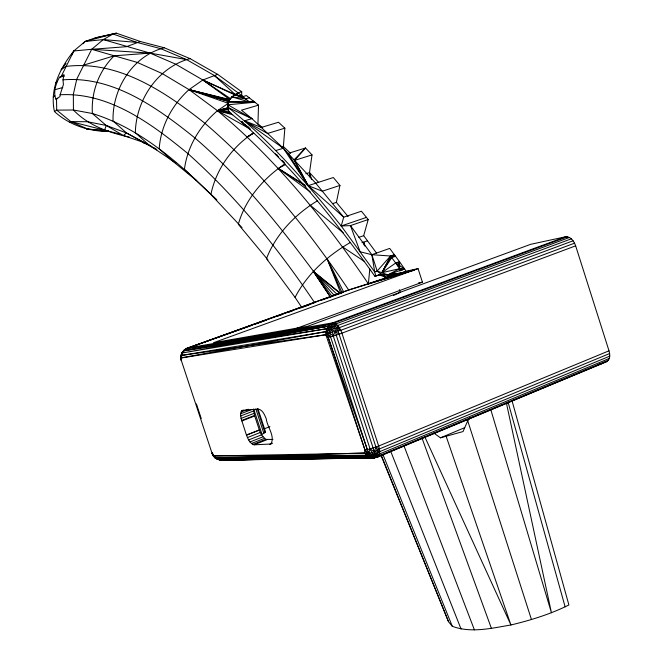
<?xml version="1.0" encoding="UTF-8"?>
<svg xmlns="http://www.w3.org/2000/svg" width="663" height="663" viewBox="0 0 663 663"><rect width="100%" height="100%" fill="white"/><g stroke="black" fill="none" stroke-linecap="round" stroke-linejoin="round"><path stroke-width="0.99" d="M249.976 129.061L228.602 111.583C224.707 102.069 232.829 93.698 241.722 91.801L241.688 95.53L243.653 97.105M216.826 200.019L184.43 169.297C187.347 146.332 200.06 125.655 217.439 110.688L227.857 108.168L227.873 104.779L254.865 102.243L249.661 102.069L231.702 96.806L231.395 97.668L231.702 96.806L245.65 98.862L249.263 97.809L258.512 105.144L257.948 123.931L262.689 127.76M228.602 111.583L228.652 107.845L227.873 104.779L251.923 118.619L283.316 148.23L315.762 183.228L343.699 217.191L341.213 225.984L374.703 271.929L375.871 276.131L381.134 274.233L394.609 275.327L414.209 270.015C402.59 272.045 390.416 276.363 378.656 274.714L381.134 274.233L380.678 275.394L386.554 277.54L414.209 270.015L401.049 273.032L348.697 289.996L187.496 348.058C182.615 349.807 179.565 355.351 181.281 360.365L212.127 453.509C213.469 457.636 217.787 460.321 222.055 460.089L373.841 458.017L377.869 456.948L607.159 361.41C610.474 359.006 610.043 354.299 609.007 350.818L575.65 245.849C574.191 241.556 570.835 236.343 565.696 236.757L530.69 244.307L307.922 326.213L213.511 342.713L418.055 268.623L422.422 282.165L294.09 329.262M109.312 131.44C89.232 131.597 69.441 125.241 54.457 111.55C49.46 89.24 60.134 67.875 73.842 50.943L91.685 49.311L137.291 62.413L162.269 73.601L189.038 89.629L217.439 110.688L227.848 107.878L228.147 101.887L249.661 102.069L253.283 101.008M216.138 199.265L196.281 180.377L171.684 160.305L159.203 148.752C160.761 125.97 172.165 104.779 189.038 89.629L229.423 100.138L229.439 99.185L230.691 98.505L231.702 96.806M376.609 253.2L363.689 235.672L368.205 219.552L361.426 211.207L343.699 217.191L308.204 185.657L283.316 148.23L244.581 120.807L251.923 118.619L228.652 107.845C271.391 141.816 307.284 183.452 341.213 225.984L350.445 225.611L371.86 254.7L374.703 271.929L377.156 271.051L387.855 274.863L400.833 273.106L414.209 270.015L348.697 289.996L186.618 348.547L182.068 352.434L181.281 360.365L180.775 357.175L182.366 352.973L184.115 350.023L187.496 348.058L332.644 322.848C337.807 323.212 340.285 328.981 341.917 333.191L378.672 446.025C379.601 449.489 380.835 454.13 377.869 456.948L373.841 458.017L368.57 456.94L364.973 450.011L325.848 334.724C325.417 329.876 327.978 324.679 332.644 322.848L565.696 236.757M227.848 107.878L228.147 101.887L254.865 102.243M227.865 107.597L228.113 104.025L229.439 99.185L230.517 98.688L202.845 79.999L175.554 64.112L150.087 53.106L103.279 39.589L85.113 41.462L73.842 50.943L71.571 55.311M567.52 236.741L334.21 322.98L331.699 324.688L331.707 329.179L333.29 336.066L370.078 448.917L373.882 456.567L374.993 457.511L377.869 456.948M290.651 153.368L283.391 146.54L284.858 128.183L278.501 122.249L261.288 127.453L244.581 120.807L267.603 133.437L284.858 128.183M369.772 269.17L368.379 283.839L414.209 270.015L387.358 277.59L390.432 276.703M60.101 94.768L59.919 96.632L55.825 99.127C53.131 91.85 55.783 83.82 59.455 77.356L64.004 74.612L62.985 79.833L63.416 84.483L60.101 94.768C109.229 92.041 151.736 123.964 187.82 153.526C236.65 197.035 278.029 248.31 314.486 302.444M387.084 277.698L387.855 274.863L399.673 268.706L404.513 268.855L406.121 271.258L418.055 268.623M181.364 360.523L180.85 357.896L182.068 352.434M310.301 177.618L309.505 172.587L312.024 154.885L305.519 147.99L288.123 153.435L308.204 185.657L322.326 191.201L339.937 185.425L333.34 177.527L308.204 185.657L294.065 159.841L305.519 147.99L294.579 160.396L308.204 185.657M229.191 100.594L229.439 99.185L229.423 100.138M240.594 413.803L241.581 410.911L242.55 410.356L258.189 409.121C262.763 409.717 264.711 415.121 266.269 418.867C267.065 426.74 275.452 436.113 270.902 444.011L254.07 444.823C249.76 443.68 247.937 438.798 246.445 435.044L241.059 418.403L240.594 413.803L251.667 409.527M249.661 102.069L242.774 96.616L235.324 94.577L202.845 79.999L229.804 99.558L189.038 89.629L228.959 101.563L229.439 99.185L229.514 99.989L189.038 89.629L202.845 79.999L217.663 74.355L241.722 91.801M348.108 216.577L336.381 202.364L339.937 185.425M228.785 101.663L229.439 99.185M181.513 359.048L180.775 357.175L181.223 355.658M212.55 452.696L212.127 453.509L215.036 457.768L219.718 459.965L222.055 460.089L371.139 457.868L367.319 449.589L328.218 337.417L325.848 334.724L328.947 327.646L337.666 325.475L571.34 238.829M608.477 360.2L373.841 458.017L219.718 459.965L215.284 457.942L213.295 455.937L368.761 453.127L370.078 448.917L378.672 446.025L609.007 350.818M228.113 104.025L228.345 103.312L189.038 89.629L228.959 101.563M378.921 455.796L376.659 455.506L374.313 451.644L375.938 447.077L338.072 331.119L337.666 325.475M219.718 459.965L374.993 457.511L376.659 455.506L379.418 448.934L609.629 353.536M54.457 111.55L56.728 110.124L73.427 110L92.389 113.514L106.221 125.448L104.257 131.175L108.351 130.918M181.679 354.141L183.634 350.868L330.207 324.174L334.21 322.98M397.676 265.855L399.499 261.653L389.703 248.401L371.86 254.7L360.133 251.791L350.445 225.611L368.205 219.552M469.926 417.781L467.738 420.839L463.023 431.563L440.423 437.837L433.817 433.014M61.427 76.013L73.842 50.943M217.663 74.355L190.057 58.634L164.242 47.769L140.332 41.504L116.315 33.15L113.017 34.012L103.279 39.589L91.685 49.311L76.767 79.121L73.344 94.361L73.427 110C88.287 125.522 108.757 132.583 129.227 137.075M228.345 103.312L217.439 110.688C276.604 159.916 325.293 220.381 368.379 283.839L386.28 277.93L387.855 274.863L404.513 268.855L399.499 261.653L395.687 263.012L381.929 272.659L390.515 256.009L394.319 254.658M182.632 351.912L181.132 354.722L181.546 357.954L325.848 334.724L332.204 332.03L340.774 330.298L574.556 243.18M609.786 356.139L378.208 452.265L374.313 451.644L370.078 448.917L367.319 449.589L330.547 336.837L329.602 333.033L331.707 329.179L339.348 327.663L573.114 240.777M391.013 256.689L381.929 272.659L399.673 268.706L402.93 269.642L404.513 268.855L395.687 263.012L391.692 257.617L394.816 255.338L391.013 256.689L390.515 256.009L371.86 254.7L377.156 271.051L381.134 274.233L374.769 276.164C336.24 221.674 294.215 169.256 244.456 124.528L241.771 121.702M301.947 307.682L295.068 297.389C307.143 273.885 327.688 255.595 350.321 242.484M371.139 457.868L373.882 456.567L375.531 453.848L378.208 452.265L379.551 454.014L609.355 358.426M180.85 357.896L325.923 331.649C330.464 330.812 331.309 325.019 335.942 323.9L569.459 237.47M334.691 328.533L331.541 326.685L328.202 326.204L183.634 350.868L326.751 328.724L328.218 337.417L364.973 450.011L368.761 453.127L371.52 452.63L374.313 451.644L336.232 335.163L334.45 326.005L335.942 323.9L331.699 324.688L328.202 326.204L182.366 352.973L326.751 328.724L328.947 327.646L328.202 326.204L185.383 349.177L330.207 324.174L331.699 324.688M253.647 408.947L262.059 434.48L265.548 431.92L257.841 408.499M66.051 63.515L61.12 69.781L65.927 66.441C118.445 59.811 165.667 92.273 204.826 123.235C260.949 171.087 307.591 229.017 348.697 289.996M238.116 92.845L214.116 75.358L186.56 59.595L150.087 53.106L114.202 55.808C98.92 70.784 91.005 92.207 92.389 113.514C132.36 125.846 166.181 152.1 196.281 180.377M340.774 330.298L337.798 328.218L335.113 331.392L333.29 336.066L328.218 337.417M83.107 43.725L85.113 41.462L95.257 37.874L116.315 33.15M377.156 271.051L390.515 256.009M180.775 357.175L181.339 356.619M387.855 274.863L393.076 275.883L386.28 277.93L383.86 276.023M317.635 200.64C295.35 214.174 275.982 234.031 266.485 258.628L295.068 297.389M69.466 122.431L70.825 121.619L87.524 121.735L106.221 125.448L123.301 135.476L126.525 132.973L151.868 146.573M231.694 97.279L234.859 94.892L242.774 96.616L246.379 95.563L249.263 97.809M164.242 47.769C132.525 55.941 111.972 89.157 113.066 121.031L126.525 132.973L156.841 149.855M379.551 454.014L373.882 456.567L371.123 456.981L215.036 457.768L217.414 459.26L369.888 455.357L375.531 453.848L371.52 452.63M285.024 163.802C263.526 178.19 245.393 199.008 238.324 224.276L267.943 259.913M55.493 82.759L57.2 81.599M53.214 96.972L54.855 95.895M253.299 133.006C232.025 146.987 215.981 169.405 210.892 194.491L242.02 227.666M253.399 133.089L247.274 136.934L253.78 133.164M374.313 451.644L379.418 448.934L375.938 447.077L378.208 452.265M389.778 276.678L385.651 278.17M393.374 295.557L400.195 292.383L399.317 289.673M86.422 129.136L107.29 130.553M285.015 164.772L278.311 168.443L310.276 191.905M217.414 459.26L218.036 458.945L215.898 457.578M399.847 270.91L402.69 269.766L399.673 268.706L395.687 263.012L399.64 267.148L399.673 268.706L400.701 270.231M380.943 455.174L448.52 621.712L452.29 626.286C471.136 633.397 491.797 628.168 510.924 624.977C530.831 620.195 550.555 614.145 568.904 604.963L512.002 400.659M388.344 277.192L387.209 277.582L388.833 277.018M386.032 278.029L387.59 277.358M440.423 437.837L464.664 427.676M190.057 58.634C157.819 67.228 135.882 100.022 135.36 132.683L148.379 144.542L175.877 163.04M140.332 41.504L126.509 46.683L91.685 49.311L150.087 53.106M269.783 444.301L272.592 443.174M252.802 444.492L265.706 439.37L272.949 439.461M254.07 444.823L266.982 439.693M248.625 439.942L261.504 434.853L265.706 439.37M249.992 441.964L262.871 436.867M251.418 443.514L264.305 438.4M246.445 435.044L259.324 429.972M246.487 435.168L259.366 430.096L254.542 415.469L253.531 409.535M264.164 428.886L269.94 426.607M247.415 437.572L260.294 432.491L261.504 434.853M339.149 334.185L333.29 336.066L329.602 333.033L329.072 330.207L331.707 329.179L339.149 334.185L575.65 245.849M240.652 415.974L253.564 410.977M241.059 418.403L253.962 413.397M241.647 420.483L254.542 415.469M241.821 420.972L254.716 415.958M241.581 410.911L243.429 410.198M240.918 412.088L248.31 409.237M387.565 277.474L390.308 276.479M406.121 271.258L401.049 273.032M299.32 308.179L186.618 348.547L251.65 325.4M303.206 306.787L315.837 302.262M320.693 300.521L342.067 292.872L327.008 258.529L343.575 291.861M394.576 255.023L390.772 256.374L381.929 272.659L391.692 257.617L395.496 256.266M255.537 324.025L266.211 320.221M277.855 316.077L282.711 314.353M287.568 312.621L292.416 310.897M300.182 308.138L308.917 305.03M361.923 242.749L367.451 240.826M358.832 237.354L363.689 235.672M341.213 225.984L366.564 217.356M332.669 203.599L336.381 202.364M305.817 173.764L309.505 172.587L318.654 182.433M294.579 160.396L312.024 154.885M275.874 150.542L283.316 148.23M607.159 361.41L376.485 457.337L374.413 457.371M281.502 147.12L283.391 146.54M83.472 65.189L114.202 55.808M258.512 105.144L241.465 110.174L251.923 118.619M414.209 270.015L386.554 277.54M250.44 129.219L217.439 110.688L227.865 107.779M55.825 99.127L57.814 98.58M54.814 89.72L62.778 87.541M59.455 77.356L64.452 76.005M85.113 41.462L113.017 34.012L136.976 42.399L160.811 48.697L186.56 59.595M223.58 459.716L222.055 460.089L275.617 459.136M95.257 37.874L113.017 34.012M418.428 282.96L422.422 282.165M367.319 449.589L364.973 450.011L364.418 452.937L368.57 456.94L217.505 459.194L213.942 455.887L366.249 455.257L215.508 457.801L364.418 452.937L367.227 455.191L371.123 456.981M181.181 355.459L325.923 331.649M325.848 334.724L181.629 355.401M231.412 113.34L217.439 110.688L228.08 109.412L227.873 104.779L228.105 109.635L217.439 110.688L232.713 114.724M62.985 79.833C113.307 75.814 157.496 107.912 194.748 137.829C248.169 183.494 290.585 239.89 331.906 296.286M374.769 276.164L375.871 276.131M312.679 458.473L292.101 458.837L329.354 458.465M341.495 457.959L350.76 457.793M243.851 459.351L267.471 459.136M292.151 458.73L307.574 458.473M341.511 457.918L348.713 457.793M244.009 459.244L252.288 459.127M291.612 458.556L297.828 458.473M341.296 457.843L344.395 457.801M265.415 459.169L268.49 459.127M340.732 458.348L373.841 458.017M103.279 39.589L136.976 42.399M217.439 110.688L229.663 111.881M387.117 277.424L387.847 277.49M104.257 131.175L87.06 128.771L70.825 121.619L56.728 110.124L56.488 98.704M145.263 142.993L123.301 135.476M235.067 94.784L242.774 96.616L238.821 93.342L235.324 94.577L214.116 75.358M119.216 133.885L70.825 121.619M235.282 94.643L242.774 96.616M373.882 456.567L369.888 455.357L366.233 452.953M245.65 98.862L234.859 94.892L202.845 79.999M106.221 125.448L126.525 132.973M148.379 144.542L143.316 142.653L147.087 144.144M368.761 453.127L372.697 454.884M326.867 331.467L329.602 333.033M153.617 147.584L156.228 149.1M305.055 185.085L278.311 168.443L305.85 186.253M278.485 156.94L275.501 154.131L277.225 155.266M399.607 265.606L399.549 263.625L397.593 262.333L399.607 265.606L399.64 267.148M342.622 246.943L364.658 261.612M334.45 326.005L337.798 328.218M275.501 154.131L277.109 155.233M241.92 121.42L244.456 124.528L248.468 127.296M244.456 124.528L249.329 127.926M399.673 268.706L401.753 270.222M213.295 455.937L215.284 457.942M339.895 293.278L313.342 271.382L330.696 297.588M384.026 276.048L386.28 277.93L385.178 276.454M310.218 205.182L343.409 233.036M327.505 334.251L330.547 336.837M384.018 275.924L386.28 277.93M169.438 158.258L171.684 160.305M282.214 160.446L284.452 162.551M337.218 294.505L313.342 271.382L330.588 297.14M334.169 295.408L313.342 271.382L340.956 293.626L327.008 258.529M212.127 453.509L213.511 456.119L212.79 453.55M212.003 453.21L213.511 456.119M265.324 431.489L265.548 431.92M424.743 436.693L510.924 624.977L446.191 436.445M383.007 454.694L452.29 626.286M381.134 454.876L448.52 621.712M390.664 451.196L461.083 629.079M259.366 430.096L260.294 432.491M403.866 445.536L474.393 629.85M421.925 437.845L491.449 628.466M196.405 403.9L201.245 418.535M257.343 409.104L265.067 432.574M255.835 408.938L263.899 433.445M467.738 420.839L531.477 619.607M309.505 172.587L311.56 179.35M490.869 409.883L551.442 612.769L506.325 402.648M364.865 246.048L363.697 242.128L364.153 245.136M508.098 402.284L565.125 606.827M328.947 327.646L329.072 330.207M399.499 261.653L399.549 263.625M601.333 363.664L599.311 364.07L601.333 363.664"/></g></svg>
